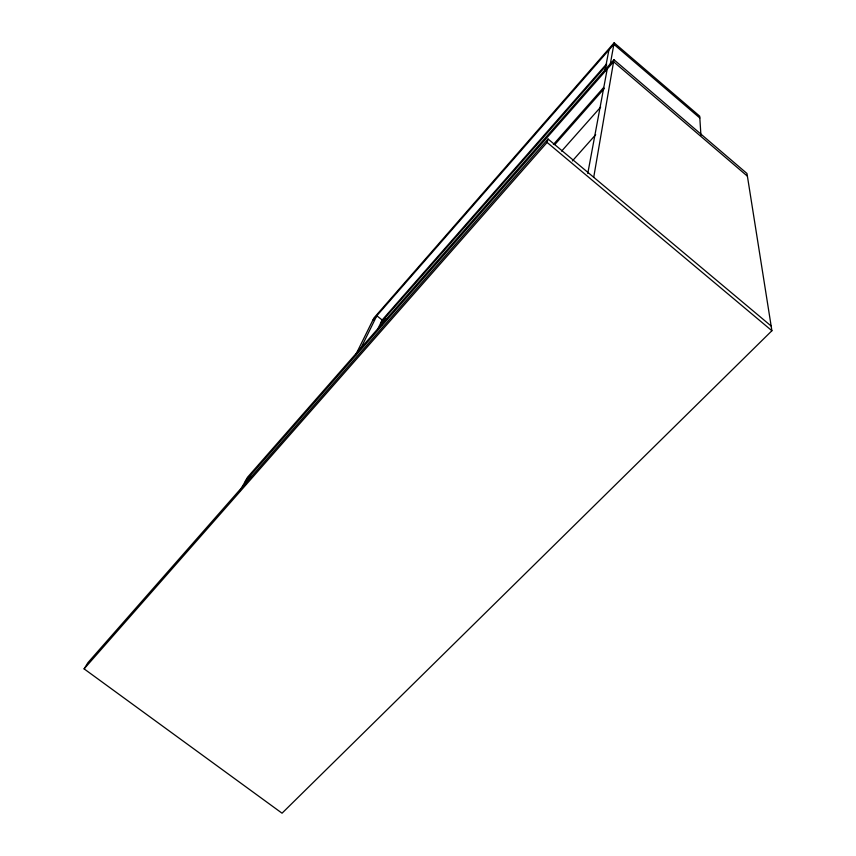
<?xml version="1.0" encoding="UTF-8"?>
<svg xmlns="http://www.w3.org/2000/svg" width="856" height="856" viewBox="0 0 856 856"><rect width="100%" height="100%" fill="white"/><g stroke="black" fill="none" stroke-linecap="round" stroke-linejoin="round"><path stroke-width="1.28" d="M593.722 177.288L613.934 59.717L746.978 173.501L771.898 330.737L282.041 813.2L84.102 668.868L87.943 662.651L548.086 139.036L771.149 326.018M610.093 65.227L614.137 42.8L699.705 116.181L700.936 135.291M587.762 173.501L607.225 69.004M604.903 70.877L608.916 49.969M84.102 668.868L547.091 142.417L548.086 139.036M381.669 325.002L385.093 317.811L387.18 319.47M377.485 329.742L382.151 320.016L606.647 63.858M360.43 349.088L376.811 315.757L382.151 320.016M355.507 355.208L373.922 317.972L614.137 42.8M244.923 485.117L250.08 475.808L251.322 476.76L250.155 475.679M240.108 490.574L247.523 477.252L613.934 59.717M372.681 320.486L613.859 44.309L699.823 118M380.931 322.562L606.711 65.045M245.287 481.265L613.592 61.76L747.395 176.165M553.372 144.514L603.748 87.408M554.763 144.643L604.24 88.575M561.622 151.116L600.655 107.096M572.407 160.907L595.701 134.681M547.091 142.417L771.898 330.737"/></g></svg>
